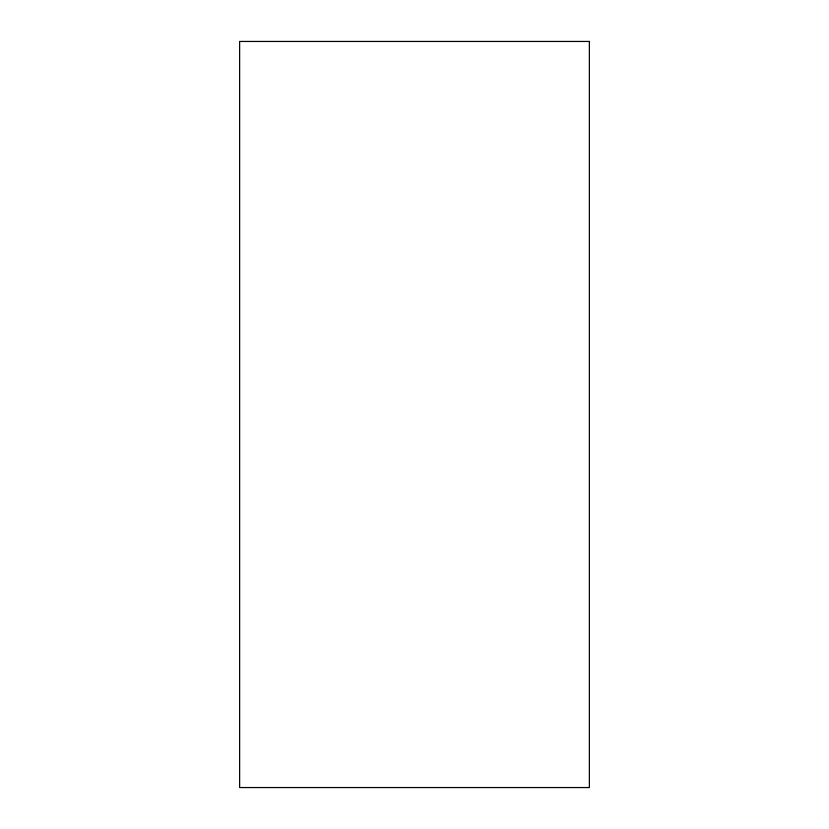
<?xml version="1.0" encoding="UTF-8"?>
<svg xmlns="http://www.w3.org/2000/svg" width="829" height="829" viewBox="0 0 829 829"><rect width="100%" height="100%" fill="white"/><g stroke="black" fill="none" stroke-linecap="round" stroke-linejoin="round"><path stroke-width="1.24" d="M589.367 41.45L239.633 41.45L239.633 787.55L589.367 787.55L589.367 41.45"/></g></svg>
